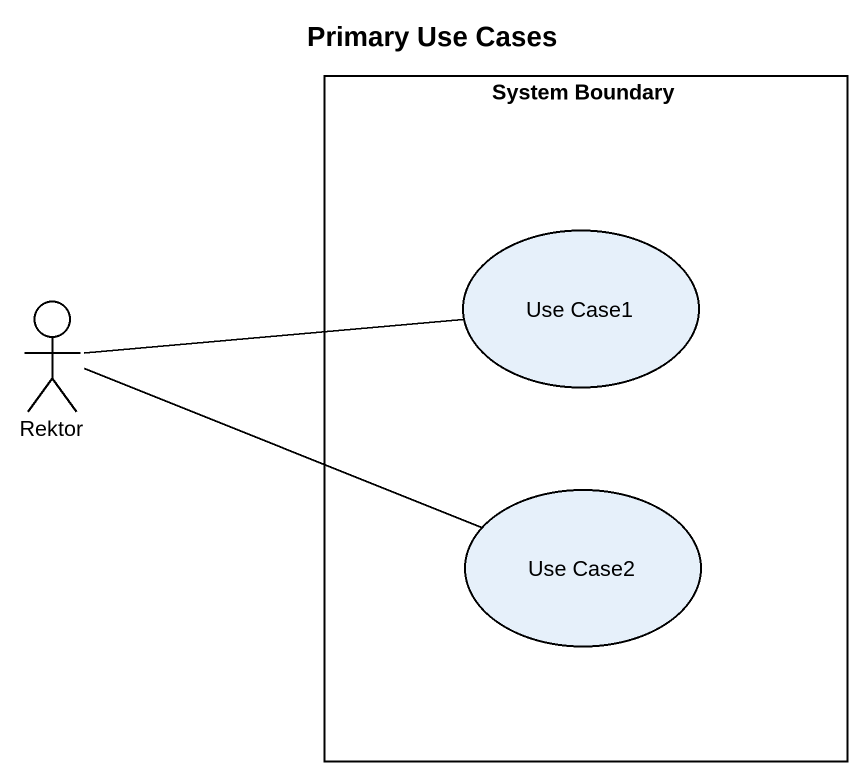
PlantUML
@startuml
title Primary Use Cases
rectangle "System Boundary" as System_Boundary {
  usecase "Use Case1" as Use_Case1
  usecase "Use Case2" as Use_Case2
}
actor Rektor
Rektor -right- Use_Case1
Rektor -right- Use_Case2
@enduml
